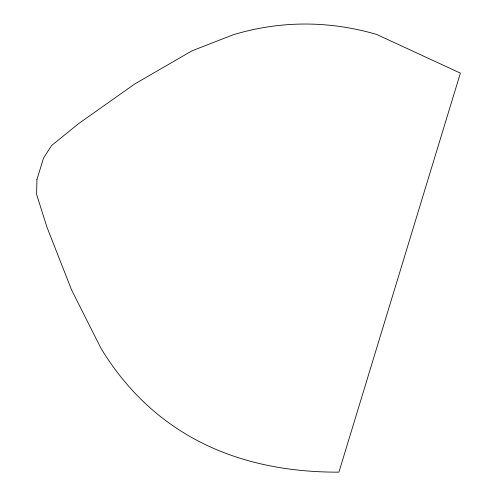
<?xml version="1.0" encoding="UTF-8"?>
<svg xmlns="http://www.w3.org/2000/svg" width="497" height="497" viewBox="0 0 497 497"><rect width="100%" height="100%" fill="white"/><g stroke="black" fill="none" stroke-linecap="round" stroke-linejoin="round"><path stroke-width="0.75" d="M36.915 179.61L36.616 194.439L46.96 227.172L71.655 290.124L101.059 348.465A1907.772 671.994 -54.2 0 0 338.904 472.15L460.384 73.127L376.546 34.392A1965.337 692.663 88.1 0 0 233.404 34.697L192.115 50.769L134.755 83.974L78.7 123.567L51.613 145.497L43.519 158.071L36.915 179.61"/></g></svg>
